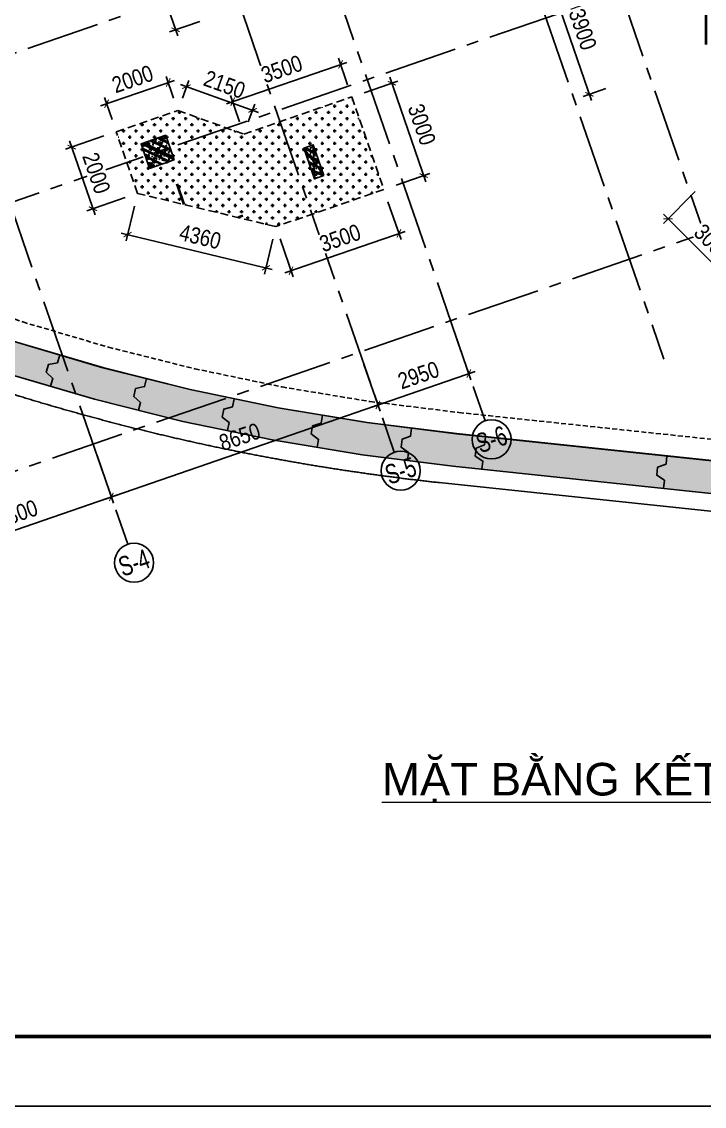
# Model space of a CAD drawing. Header units: millimetres. Extents: x -1534340 to 1713810, y -1348191 to 1114081.
# Drawn here: x 1078545 to 1099481, y -366824 to -333544 of the extents above; entities that cross this region are included whole.
import ezdxf
from ezdxf.enums import TextEntityAlignment as Align
from ezdxf.xclip import XClip

# ---------------------------------------------------------------- set-up
doc = ezdxf.new("R2010")
doc.units = ezdxf.units.MM
doc.header["$LTSCALE"] = 100
doc.header["$XCLIPFRAME"] = 0
doc.header["$PDMODE"] = 32
doc.header["$PDSIZE"] = 2.5
for name, pattern in [('CENTER2', [1.125, 0.75, -0.125, 0.125, -0.125]), ('DASHED', [4.5, 3, -1.5]), ('HIDDEN', [0.375, 0.25, -0.125]), ('Xref_ST_MBDV Cot vach 30.7.2022$0$DASHDOT', [1, 0.5, -0.25, 0, -0.25])]:
    doc.linetypes.add(name, pattern=pattern)
for name, color, linetype, lineweight in [('0-Hatch', 250, 'Continuous', 40), ('KT-Net thay', 7, 'Continuous', 15), ('Xref_ST_MBDV Cot vach 30.7.2022|Xref_ST_MBDV Cot vach 30.7.2022|Xref_ST_MBDV Cot vach 30.7.2022|Xref_ST_MBDV Cot vach 30.7.2022|ccu12-Tencaukien', 9, 'Continuous', 15)]:
    doc.layers.add(name, color=color, linetype=linetype, lineweight=lineweight)
for name, color, linetype in [('0-khuat', 3, 'HIDDEN'), ('ccu11-Dim', 8, 'Continuous'), ('ccu11-Khuat', 9, 'DASHED'), ('ccu11-Manh', 8, 'Continuous'), ('ccu12-Hatch', 250, 'Continuous'), ('ccu12-Truc', 13, 'CENTER2'), ('KC2-DIM', 251, 'Continuous'), ('KT-Dim', 8, 'Continuous'), ('Xref.Asix of Basement B2$0$Xref.Asix of Basement$0$KT-Net cot vach', 6, 'Continuous'), ('Xref_ST_MBDV Cot vach 30.7.2022$0$Xref_ST_MBDV Cot vach 30.7.2022|Xref_ST_MBDV Cot vach 30.7.2022|Xref_ST_MBDV Cot vach 30.7.2022|Xref_ST_MBDV Cot vach 30.7.2022|A-CORE-OTLN', 2, 'Continuous'), ('Xref_ST_MBDV Cot vach 30.7.2022$0$Xref_ST_MBDV Cot vach 30.7.2022|Xref_ST_MBDV Cot vach 30.7.2022|Xref_ST_MBDV Cot vach 30.7.2022|Xref_ST_MBDV Cot vach 30.7.2022|A-WALL-PATT', 251, 'Continuous'), ('Xref_ST_MBDV Cot vach 30.7.2022$0$Xref_ST_MBDV Cot vach 30.7.2022|Xref_ST_MBDV Cot vach 30.7.2022|Xref_ST_MBDV Cot vach 30.7.2022|Xref_ST_MBDV Cot vach 30.7.2022|ccu12-Thay', 7, 'Continuous'), ('Xref_ST_MBDV Cot vach 30.7.2022$0$Xref_ST_MBDV Cot vach 30.7.2022|Xref_ST_MBDV Cot vach 30.7.2022|Xref_ST_MBDV Cot vach 30.7.2022|Xref_ST_MBDV Cot vach 30.7.2022|Site_plot line', 1, 'Xref_ST_MBDV Cot vach 30.7.2022$0$DASHDOT'), ('Xref_ST_MBDV Cot vach 30.7.2022|Xref_ST_MBDV Cot vach 30.7.2022|Xref_ST_MBDV Cot vach 30.7.2022|Xref_ST_MBDV Cot vach 30.7.2022|A-GRID-SYM', 50, 'Continuous')]:
    doc.layers.add(name, color=color, linetype=linetype)
doc.styles.add('Arial', font='arial.ttf', dxfattribs={"width": 0.7})
doc.styles.add('Arial Narrow', font='ARIALN.TTF')
doc.styles.add('HBA-Text', font='GOTHIC.TTF')
doc.dimstyles.new('ccu12-200', dxfattribs={"dimscale": 200, "dimtxt": 2.5, "dimasz": 1, "dimexe": 1, "dimexo": 2, "dimgap": 1, "dimtad": 1, "dimdec": 0, "dimrnd": 5, "dimdsep": 46, "dimtxsty": 'Arial Narrow', "dimblk": 'ARCHTICK', "dimcen": -1, "dimdle": 1, "dimclrd": 256, "dimclre": 256, "dimclrt": 3, "dimadec": 0, "dimazin": 2, "dimtfac": 0.1, "dimtdec": 0, "dimtmove": 0, "dimatfit": 1, "dimldrblk": 'ARCHTICK', "dimfxl": 1, "dimtvp": 0.833333, "dimtolj": 1, "dimtzin": 12, "dimarcsym": 0})

# ---------------------------------------------------------------- blocks, each defined once
blk = doc.blocks.new('MBKC-B1-PN')
at = {"layer": '0-Hatch', "ltscale": 2}
h = blk.add_hatch(dxfattribs=at)
h.set_pattern_fill('CROSS', color=256, scale=1000, angle=90, style=0)
h.set_pattern_definition([(90, (-894365, 300749.5), (-6350, 6350), [3175, -9525]), (180, (-892777, 302337), (-6350, -6350), [3175, -9525])])
h.paths.add_polyline_path([(44971, -15577), (64016, -9001), (65302, -12727), (73787, -12727), (73787, -25677), (62787, -25677), (62787, -28977), (49597, -28977)])
h = blk.add_hatch(dxfattribs=at)
h.set_pattern_fill('CROSS', color=256, scale=1000, angle=109.0471, style=0)
h.set_pattern_definition([(109.04714, (-1047218.4, 306421), (-8074.637, 3930.043), [3175, -9525]), (199.04714, (-1046236, 308439.5), (-3930.043, -8074.637), [3175, -9525])])
h.paths.add_polyline_path([(41450, -29434), (38142, -30577), (36118, -29847), (34227, -30500), (34880, -32390), (39121, -33412), (42429, -32270)])
at = {"layer": 'ccu12-Hatch', "ltscale": 0.5}
h = blk.add_hatch(dxfattribs=at)
h.set_pattern_fill('CROSS', color=256, scale=30)
h.set_pattern_definition([(0, (-1047218.44, 306420.83), (190.5, 190.5), [95.25, -285.75]), (90, (-1047170.81, 306373.2), (-190.5, 190.5), [95.25, -285.75])])
h.paths.add_polyline_path([(39121, -33412), (34880, -32390), (34227, -30500), (36118, -29847), (38142, -30577), (41450, -29434), (42429, -32270)])
at = {"layer": '0-khuat', "ltscale": 10}
blk.add_lwpolyline([(39121, -33412), (34880, -32390), (34227, -30500), (36118, -29847), (38142, -30577), (41450, -29434), (42429, -32270)], close=True, dxfattribs=at)
at = {"layer": 'ccu11-Khuat', "ltscale": 0.5}
blk.add_lwpolyline([(11961, -26475), (14196, -28048), (16493, -29528), (18849, -30912), (21259, -32200), (23720, -33388), (26227, -34475), (28777, -35459), (31364, -36337), (33985, -37110), (36636, -37775), (39311, -38331), (42007, -38778), (44738, -39116), (64993, -41260), (86647, -40575)], dxfattribs=at)
at = {"layer": 'Xref_ST_MBDV Cot vach 30.7.2022$0$Xref_ST_MBDV Cot vach 30.7.2022|Xref_ST_MBDV Cot vach 30.7.2022|Xref_ST_MBDV Cot vach 30.7.2022|Xref_ST_MBDV Cot vach 30.7.2022|A-CORE-OTLN', "color": 6}
blk.add_lwpolyline([(11576, -26999), (13833, -28587), (16152, -30081), (18531, -31479), (20964, -32780), (23449, -33979), (25981, -35077), (28555, -36070), (31168, -36957), (33814, -37737), (36491, -38408), (39192, -38970), (41914, -39421), (44664, -39762), (64969, -41911), (105786, -40621)], dxfattribs=at)
blk = doc.blocks.new('Khung ten_A1', base_point=(-3406704, 253379))
at = {"layer": 'Defpoints', "color": 1}
blk.add_lwpolyline([(84100, 0), (84100, 59471), (0, 59471), (0, 0)], close=True, dxfattribs=at)
at = {"layer": 'KT-Net thay', "const_width": 60}
blk.add_lwpolyline([(2700, 1071), (83100, 1071), (83100, 58471), (2700, 58471)], close=True, dxfattribs=at)
blk = doc.blocks.new('Xref_ST_MBDV Cot vach 30.7.2022$0$Tuong Vay01-flat-1')
at = {"layer": 'Xref_ST_MBDV Cot vach 30.7.2022$0$Xref_ST_MBDV Cot vach 30.7.2022|Xref_ST_MBDV Cot vach 30.7.2022|Xref_ST_MBDV Cot vach 30.7.2022|Xref_ST_MBDV Cot vach 30.7.2022|A-WALL-PATT'}
h = blk.add_hatch(dxfattribs=at)
h.set_pattern_fill('ACET-2D-VATLIEU04', color=256, scale=50, pattern_type=2)
h.set_pattern_definition([(50, (-11139561.84, -1407213.45), (-225.902474, 189.5546825), [37.5, -412.5]), (355, (-11139561.84, -1407213.45), (32.127212, 367.215716), [30, -330]), (100.4514, (-11139531.95, -1407216.06), (-341.231527, -62.944187), [31.870095, -350.571056]), (46.1842, (-11139561.84, -1407113.45), (-319.180497, 306.252097), [56.25, -618.75]), (96.6356, (-11139517.37, -1407120.34), (-516.995922, -60.144022), [47.805144, -525.8565]), (351.1842, (-11139561.84, -1407113.45), (84.740774, 546.39543), [45, -495]), (21, (-11139511.84, -1407138.45), (-105.680822, 275.3079534), [37.5, -412.5]), (326, (-11139511.84, -1407138.45), (206.128805, 305.59852), [30, -330]), (71.4514, (-11139486.97, -1407155.22), (-328.963765, 110.380101), [31.870095, -350.571056]), (37.5, (-11139561.84, -1407213.45), (-78.1345294, 101.8269012), [0, -326, 0, -335, 0, -331.25]), (7.5, (-11139561.84, -1407213.45), (-23.2793464, 176.824191), [0, -191, 0, -318.5, 0, -126.25]), (327.5, (-11139673.34, -1407213.45), (71.9444175, 112.9301145), [0, -125, 0, -390, 0, -517.5000003]), (317.5, (-11139723.34, -1407213.45), (158.0205496, 172.449169), [0, -162.5, 0, -259, 0, -367.5]), (45, (-11139561.84, -1407213.45), (-150.260191, 150.260191), []), (45, (-11139561.84, -1407152.2), (-150.260191, 150.260191), [])])
h.paths.add_polyline_path([(-82665, -118500), (-81837, -121132), (-80903, -123728), (-79863, -126284), (-78720, -128795), (-77475, -131258), (-76131, -133667), (-74689, -136020), (-73153, -138312), (-71525, -140539), (-69807, -142699), (-68002, -144786), (-66114, -146798), (-64145, -148731), (-62100, -150582), (-59980, -152349), (-57790, -154027), (-55533, -155614), (-53213, -157109), (-50835, -158507), (-48401, -159807), (-45916, -161007), (-43385, -162104), (-40811, -163097), (-38198, -163985), (-35551, -164765), (-32875, -165436), (-30174, -165998), (-27451, -166448), (-24702, -166789), (-4397, -168938), (36420, -167648), (41836, -160719), (12445, -24368), (8473, -9249), (-4719, -5521), (-10557, -9947), (-34021, -27848), (-39777, -32009), (-41249, -35294), (-45787, -38574), (-49368, -38942), (-57644, -44924), (-59845, -46601), (-61969, -48362), (-64020, -50208), (-65993, -52137), (-67887, -54144), (-69696, -56226), (-71420, -58381), (-73054, -60604), (-74596, -62892), (-76043, -65242), (-77394, -67648), (-78645, -70107), (-79794, -72615), (-80841, -75168), (-81782, -77762), (-82617, -80392), (-83343, -83054), (-83961, -85743), (-84468, -88455), (-84865, -91186), (-85149, -93930), (-85321, -96684), (-85381, -99530), (-85329, -102201), (-85163, -104955), (-84886, -107701), (-84496, -110432), (-83996, -113146), (-83385, -115836)], flags=16)
h.paths.add_polyline_path([(-83625, -118781), (-82785, -121452), (-81837, -124086), (-80781, -126680), (-79621, -129228), (-78358, -131727), (-76994, -134172), (-75531, -136560), (-73973, -138886), (-72320, -141146), (-70577, -143337), (-68746, -145455), (-66829, -147497), (-64832, -149459), (-62755, -151337), (-60604, -153130), (-58382, -154833), (-56092, -156444), (-53738, -157960), (-51324, -159379), (-48854, -160699), (-46333, -161916), (-43764, -163030), (-41151, -164038), (-38500, -164938), (-35814, -165730), (-33098, -166411), (-30357, -166981), (-27595, -167438), (-24816, -167783), (-4434, -169940), (36920, -168633), (42913, -160966), (13418, -24135), (9295, -8442), (-4926, -4424), (-11163, -9151), (-34617, -27045), (-40580, -31355), (-42052, -34640), (-46156, -37607), (-49737, -37975), (-58240, -44121), (-60467, -45819), (-62623, -47605), (-64704, -49479), (-66707, -51435), (-68628, -53472), (-70465, -55586), (-72214, -57772), (-73872, -60029), (-75437, -62350), (-76905, -64734), (-78276, -67176), (-79545, -69672), (-80712, -72217), (-81774, -74808), (-82729, -77440), (-83576, -80109), (-84314, -82810), (-84940, -85539), (-85455, -88291), (-85857, -91062), (-86146, -93847), (-86321, -96642), (-86382, -99529), (-86328, -102241), (-86160, -105036), (-85879, -107821), (-85484, -110593), (-84976, -113347), (-84356, -116078)])
at = {"layer": 'Xref_ST_MBDV Cot vach 30.7.2022$0$Xref_ST_MBDV Cot vach 30.7.2022|Xref_ST_MBDV Cot vach 30.7.2022|Xref_ST_MBDV Cot vach 30.7.2022|Xref_ST_MBDV Cot vach 30.7.2022|A-CORE-OTLN', "color": 6}
for points in [[(-60604, -153130), (-58382, -154833), (-56092, -156444), (-53738, -157960), (-51324, -159379), (-48854, -160699), (-46333, -161916), (-43764, -163030), (-41151, -164038), (-38500, -164938), (-35814, -165730), (-33098, -166411), (-30357, -166981), (-27595, -167438), (-24816, -167783), (-4434, -169940), (36920, -168633)], [(-57790, -154027), (-55533, -155614), (-53213, -157109), (-50835, -158507), (-48401, -159807), (-45916, -161007), (-43385, -162104), (-40811, -163097), (-38198, -163985), (-35551, -164765), (-32875, -165436), (-30174, -165998), (-27451, -166448), (-24702, -166789), (-4397, -168938), (36420, -167648)]]:
    blk.add_lwpolyline(points, dxfattribs=at)
at = {"layer": 'Xref_ST_MBDV Cot vach 30.7.2022$0$Xref_ST_MBDV Cot vach 30.7.2022|Xref_ST_MBDV Cot vach 30.7.2022|Xref_ST_MBDV Cot vach 30.7.2022|Xref_ST_MBDV Cot vach 30.7.2022|ccu12-Thay', "ltscale": 10}
for points in [[(-37157, -165334), (-37087, -165094), (-37291, -164903), (-37221, -164664), (-36945, -164614), (-36875, -164375)], [(-34456, -166070), (-34396, -165828), (-34608, -165646), (-34547, -165403), (-34274, -165343), (-34213, -165100)], [(-31728, -166696), (-31677, -166451), (-31896, -166278), (-31845, -166033), (-31575, -165961), (-31524, -165717)], [(-28976, -167210), (-28935, -166963), (-29161, -166799), (-29121, -166552), (-28853, -166470), (-28812, -166223)], [(-26205, -167611), (-26175, -167363), (-26408, -167208), (-26377, -166959), (-26113, -166866), (-26082, -166618)], [(-23925, -167877), (-23899, -167629), (-24134, -167478), (-24108, -167229), (-23846, -167131), (-23820, -166883)], [(-18356, -168467), (-18330, -168218), (-18565, -168067), (-18539, -167819), (-18277, -167721), (-18251, -167472)]]:
    blk.add_lwpolyline(points, dxfattribs=at)
at = {"layer": 'Xref_ST_MBDV Cot vach 30.7.2022$0$Xref_ST_MBDV Cot vach 30.7.2022|Xref_ST_MBDV Cot vach 30.7.2022|Xref_ST_MBDV Cot vach 30.7.2022|Xref_ST_MBDV Cot vach 30.7.2022|Site_plot line', "ltscale": 5000}
blk.add_line((-25243, -168291), (-4454, -170491), dxfattribs=at)
blk.add_arc((-17764, -99529), 69167, 126.14636, 263.7927, dxfattribs=at)
blk = doc.blocks.new('GRID-SYM-flat-103')
at = {"layer": 'Xref_ST_MBDV Cot vach 30.7.2022|Xref_ST_MBDV Cot vach 30.7.2022|Xref_ST_MBDV Cot vach 30.7.2022|Xref_ST_MBDV Cot vach 30.7.2022|A-GRID-SYM'}
blk.add_circle((0, 0, 0), 900, dxfattribs=at)
at = {"layer": 'Xref_ST_MBDV Cot vach 30.7.2022|Xref_ST_MBDV Cot vach 30.7.2022|Xref_ST_MBDV Cot vach 30.7.2022|Xref_ST_MBDV Cot vach 30.7.2022|A-GRID-SYM', "style": 'HBA-Text'}
blk.add_attdef('GRID', text='', height=900, rotation=19.0471, dxfattribs=at).set_placement((0, 0, 0), align=Align.MIDDLE_CENTER)
blk = doc.blocks.new('_ARCHTICK')
at = {"color": 0, "linetype": 'ByBlock', "const_width": 0.15}
blk.add_lwpolyline([(-0.5, -0.5), (0.5, 0.5)], dxfattribs=at)
blk = doc.blocks.new('*D1150')
at = {"layer": 'Defpoints', "color": 0, "transparency": 16777216}
for p in [(342480, -97706), (343039, -99325), (336997, -99599)]:
    blk.add_point(p, dxfattribs=at)
at = {"layer": 'KT-Dim', "lineweight": -2, "transparency": 16777216}
for p, q in [((342610, -98084), (343104, -99514)), ((337367, -101283), (343228, -99260)), ((337128, -99977), (337621, -101407))]:
    blk.add_line(p, q, dxfattribs=at)
at = {"layer": 'KT-Dim', "lineweight": -2, "transparency": 16777216, "xscale": 200, "yscale": 200, "zscale": 200}
for p, rotation in [((343039, -99325), 19.04713796363416), ((337556, -101218), 199.0471379636342)]:
    blk.add_blockref('_ARCHTICK', p, dxfattribs=dict(at, rotation=rotation))
at = {"layer": 'KT-Dim', "color": 3, "transparency": 16777216, "insert": (340149, -99841), "char_height": 500, "attachment_point": 5, "rotation": 19.0471, "style": 'Arial Narrow'}
blk.add_mtext('\\A1;5800', dxfattribs=at)
blk = doc.blocks.new('*D1151')
at = {"layer": 'Defpoints', "color": 0, "transparency": 16777216}
for p in [(350656, -94883), (351215, -96502), (342480, -97706)]:
    blk.add_point(p, dxfattribs=at)
at = {"layer": 'KT-Dim', "lineweight": -2, "transparency": 16777216}
for p, q in [((350787, -95261), (351280, -96691)), ((342850, -99390), (351404, -96437)), ((342610, -98084), (343104, -99514))]:
    blk.add_line(p, q, dxfattribs=at)
at = {"layer": 'KT-Dim', "lineweight": -2, "transparency": 16777216, "xscale": 200, "yscale": 200, "zscale": 200}
for p, rotation in [((351215, -96502), 19.04713796363416), ((343039, -99325), 199.0471379636342)]:
    blk.add_blockref('_ARCHTICK', p, dxfattribs=dict(at, rotation=rotation))
at = {"layer": 'KT-Dim', "color": 3, "transparency": 16777216, "insert": (346978, -97483), "char_height": 500, "attachment_point": 5, "rotation": 19.0471, "style": 'Arial Narrow'}
blk.add_mtext('\\A1;8650', dxfattribs=at)
blk = doc.blocks.new('*D1152')
at = {"layer": 'Defpoints', "color": 0, "transparency": 16777216}
for p in [(353445, -93921), (350656, -94883), (354004, -95539)]:
    blk.add_point(p, dxfattribs=at)
at = {"layer": 'KT-Dim', "lineweight": -2, "transparency": 16777216}
for p, q in [((353575, -94299), (354069, -95729)), ((350787, -95261), (351280, -96691)), ((351026, -96567), (354193, -95474))]:
    blk.add_line(p, q, dxfattribs=at)
at = {"layer": 'KT-Dim', "lineweight": -2, "transparency": 16777216, "xscale": 200, "yscale": 200, "zscale": 200}
for p, rotation in [((354004, -95539), 19.04713796363416), ((351215, -96502), 199.0471379636342)]:
    blk.add_blockref('_ARCHTICK', p, dxfattribs=dict(at, rotation=rotation))
at = {"layer": 'KT-Dim', "color": 3, "transparency": 16777216, "insert": (352461, -95590), "char_height": 500, "attachment_point": 5, "rotation": 19.0471, "style": 'Arial Narrow'}
blk.add_mtext('\\A1;2950', dxfattribs=at)
blk = doc.blocks.new('*U343')
h = blk.add_hatch()
h.set_pattern_fill('VATLIEU04', color=250, scale=40, style=0, pattern_type=2)
h.set_pattern_definition([(50, (-150, 850), (286.904, -25.1), [30, -330]), (355, (-150, 850), (-55.5, 300.877), [24, -264]), (100.451, (-126.1, 847.9), (231.404, 275.776), [25.496, -280.457]), (46.184, (-150, 930), (426.9, -66.21), [45, -495]), (96.636, (-114.43, 924.5), (373.87, 389.65), [38.24, -420.69]), (351.184, (-150, 930), (373.86, 389.65), [36, -396]), (21, (-110, 910), (238.763, -161.048), [30, -330]), (326, (-110, 910), (97.326, 290.06), [24, -264]), (71.451, (-90.1, 896.58), (336.09, 129.01), [25.496, -280.457]), (37.5, (-150, 850), (4.864, 133.1575), [0, -260.8, 0, -268, 0, -265]), (7.5, (-150, 850), (105.228, 157.765), [0, -152.8, 0, -254.8, 0, -101]), (327.5, (-239.2, 850), (213.529, -9.022), [0, -100, 0, -312, 0, -414]), (317.5, (-279.2, 850), (233.274, 40.042), [0, -130, 0, -207.2, 0, -294]), (45, (-150, 850), (-120.208, 120.208), []), (45, (-150, 899), (-120.208, 120.208), [])])
h.paths.add_polyline_path([(-475, -475), (325, -475), (325, 325), (-475, 325)])
at = {"color": 6, "ltscale": 0.25}
blk.add_lwpolyline([(-475, -475), (325, -475), (325, 325), (-475, 325)], close=True, dxfattribs=at)
at = {"layer": 'Defpoints', "linetype": 'ByBlock', "ltscale": 30}
for p, q in [((325, -475), (-475, 325)), ((-475, -475), (325, 325))]:
    blk.add_line(p, q, dxfattribs=at)
blk = doc.blocks.new('*U152')
h = blk.add_hatch()
h.set_pattern_fill('VATLIEU04', color=250, scale=40, style=0, pattern_type=2)
h.set_pattern_definition([(50, (-650, 1050), (286.904, -25.1), [30, -330]), (355, (-650, 1050), (-55.5, 300.877), [24, -264]), (100.451, (-626.1, 1047.9), (231.404, 275.776), [25.496, -280.457]), (46.184, (-650, 1130), (426.9, -66.21), [45, -495]), (96.636, (-614.43, 1124.5), (373.87, 389.65), [38.24, -420.685]), (351.184, (-650, 1130), (373.86, 389.65), [36, -396]), (21, (-610, 1110), (238.763, -161.048), [30, -330]), (326, (-610, 1110), (97.326, 290.06), [24, -264]), (71.451, (-590.1, 1096.58), (336.09, 129.01), [25.496, -280.457]), (37.5, (-650, 1050), (4.864, 133.1575), [0, -260.8, 0, -268, 0, -265]), (7.5, (-650, 1050), (105.228, 157.765), [0, -152.8, 0, -254.8, 0, -101]), (327.5, (-739.2, 1050), (213.529, -9.022), [0, -100, 0, -312, 0, -414]), (317.5, (-779.2, 1050), (233.274, 40.042), [0, -130, 0, -207.2, 0, -294]), (45, (-650, 1050), (-120.208, 120.208), []), (45, (-650, 1099), (-120.208, 120.208), [])])
h.paths.add_polyline_path([(-475, -475), (-175, -475), (-175, 525), (-475, 525)])
at = {"color": 6, "ltscale": 0.25}
blk.add_lwpolyline([(-475, -475), (-175, -475), (-175, 525), (-475, 525)], close=True, dxfattribs=at)
at = {"layer": 'Defpoints', "linetype": 'ByBlock', "ltscale": 30}
for p, q in [((-175, -475), (-475, 525)), ((-475, -475), (-175, 525))]:
    blk.add_line(p, q, dxfattribs=at)
blk = doc.blocks.new('MBDV-B1-T1-PN')
at = {"layer": 'Xref.Asix of Basement B2$0$Xref.Asix of Basement$0$KT-Net cot vach', "linetype": 'ByBlock', "xscale": -0.9999999999999998, "rotation": 19.04713796363401}
for name, p in [('*U343', (35403, -31072)), ('*U152', (39986, -31553))]:
    blk.add_blockref(name, p, dxfattribs=at)
blk = doc.blocks.new('*D1188')
at = {"layer": 'Defpoints', "color": 0, "ltscale": 0.5, "transparency": 16777216}
for p in [(1083569, -331043), (1084385, -333406), (1083267, -333792)]:
    blk.add_point(p, dxfattribs=at)
at = {"layer": 'KC2-DIM', "lineweight": -2, "ltscale": 0.5, "transparency": 16777216}
for p, q in [((1083191, -331174), (1082262, -331495)), ((1082385, -331240), (1083332, -333981)), ((1084007, -333537), (1083078, -333858))]:
    blk.add_line(p, q, dxfattribs=at)
at = {"layer": 'KC2-DIM', "lineweight": -2, "ltscale": 0.5, "transparency": 16777216, "xscale": 200, "yscale": 200, "zscale": 200}
for p, rotation in [((1082451, -331429), 109.0471312622707), ((1083267, -333792), 289.0471312622706)]:
    blk.add_blockref('_ARCHTICK', p, dxfattribs=dict(at, rotation=rotation))
at = {"layer": 'KC2-DIM', "color": 3, "ltscale": 0.5, "transparency": 16777216, "insert": (1083289, -332462), "char_height": 500, "attachment_point": 5, "rotation": 289.0471, "style": 'Arial Narrow', "bg_fill": 3, "box_fill_scale": 1.1, "bg_fill_color": 256, "bg_fill_true_color": 13158600, "bg_fill_transparency": 0}
blk.add_mtext('\\A1;2500', dxfattribs=at)
blk = doc.blocks.new('*D1206')
at = {"layer": 'Defpoints', "color": 0, "ltscale": 0.5, "transparency": 16777216}
for p in [(1081446, -336921), (1080079, -337393), (1082098, -338811)]:
    blk.add_point(p, dxfattribs=at)
at = {"layer": 'KC2-DIM', "lineweight": -2, "ltscale": 0.5, "transparency": 16777216}
for p, q in [((1081067, -337051), (1079890, -337458)), ((1080797, -339472), (1080013, -337204)), ((1081720, -338942), (1080542, -339349))]:
    blk.add_line(p, q, dxfattribs=at)
at = {"layer": 'KC2-DIM', "lineweight": -2, "ltscale": 0.5, "transparency": 16777216, "xscale": 200, "yscale": 200, "zscale": 200}
for p, rotation in [((1080079, -337393), 109.0471379539878), ((1080731, -339283), 289.0471379539878)]:
    blk.add_blockref('_ARCHTICK', p, dxfattribs=dict(at, rotation=rotation))
at = {"layer": 'KC2-DIM', "color": 3, "ltscale": 0.5, "transparency": 16777216, "insert": (1080835, -338189), "char_height": 500, "attachment_point": 5, "rotation": 289.0471, "style": 'Arial Narrow', "bg_fill": 3, "box_fill_scale": 1.1, "bg_fill_color": 256, "bg_fill_true_color": 13158600, "bg_fill_transparency": 0}
blk.add_mtext('\\A1;2000', dxfattribs=at)
blk = doc.blocks.new('*D1207')
at = {"layer": 'Defpoints', "color": 0, "ltscale": 0.5, "transparency": 16777216}
for p in [(1082098, -338811), (1086339, -339833), (1086035, -341097)]:
    blk.add_point(p, dxfattribs=at)
at = {"layer": 'KC2-DIM', "lineweight": -2, "ltscale": 0.5, "transparency": 16777216}
for p, q in [((1082005, -339200), (1081747, -340270)), ((1081599, -340029), (1086229, -341144)), ((1086246, -340222), (1085988, -341292))]:
    blk.add_line(p, q, dxfattribs=at)
at = {"layer": 'KC2-DIM', "lineweight": -2, "ltscale": 0.5, "transparency": 16777216, "xscale": 200, "yscale": 200, "zscale": 200}
for p, rotation in [((1081794, -340075), 166.4526828752189), ((1086035, -341097), 346.4526828752188)]:
    blk.add_blockref('_ARCHTICK', p, dxfattribs=dict(at, rotation=rotation))
at = {"layer": 'KC2-DIM', "color": 3, "ltscale": 0.5, "transparency": 16777216, "insert": (1084021, -340144), "char_height": 500, "attachment_point": 5, "rotation": 346.4527, "style": 'Arial Narrow', "bg_fill": 3, "box_fill_scale": 1.1, "bg_fill_color": 256, "bg_fill_true_color": 13158600, "bg_fill_transparency": 0}
blk.add_mtext('\\A1;4360', dxfattribs=at)
blk = doc.blocks.new('*D1208')
at = {"layer": 'Defpoints', "color": 0, "ltscale": 0.5, "transparency": 16777216}
for p in [(1089648, -338691), (1086339, -339833), (1090114, -340042)]:
    blk.add_point(p, dxfattribs=at)
at = {"layer": 'KC2-DIM', "lineweight": -2, "ltscale": 0.5, "transparency": 16777216}
for p, q in [((1089778, -339069), (1090179, -340231)), ((1086617, -341250), (1090303, -339977)), ((1086470, -340211), (1086871, -341373))]:
    blk.add_line(p, q, dxfattribs=at)
at = {"layer": 'KC2-DIM', "lineweight": -2, "ltscale": 0.5, "transparency": 16777216, "xscale": 200, "yscale": 200, "zscale": 200}
for p, rotation in [((1090114, -340042), 19.04713795400332), ((1086806, -341184), 199.0471379540033)]:
    blk.add_blockref('_ARCHTICK', p, dxfattribs=dict(at, rotation=rotation))
at = {"layer": 'KC2-DIM', "color": 3, "ltscale": 0.5, "transparency": 16777216, "insert": (1088311, -340183), "char_height": 500, "attachment_point": 5, "rotation": 19.0471, "style": 'Arial Narrow', "bg_fill": 3, "box_fill_scale": 1.1, "bg_fill_color": 256, "bg_fill_true_color": 13158600, "bg_fill_transparency": 0}
blk.add_mtext('\\A1;3500', dxfattribs=at)
blk = doc.blocks.new('*D1209')
at = {"layer": 'Defpoints', "color": 0, "ltscale": 0.5, "transparency": 16777216}
for p in [(1089897, -335431), (1088669, -335855), (1089648, -338691)]:
    blk.add_point(p, dxfattribs=at)
at = {"layer": 'KC2-DIM', "lineweight": -2, "ltscale": 0.5, "transparency": 16777216}
for p, q in [((1089047, -335725), (1090086, -335366)), ((1090941, -338456), (1089832, -335242)), ((1090026, -338560), (1091065, -338202))]:
    blk.add_line(p, q, dxfattribs=at)
at = {"layer": 'KC2-DIM', "lineweight": -2, "ltscale": 0.5, "transparency": 16777216, "xscale": 200, "yscale": 200, "zscale": 200}
for p, rotation in [((1089897, -335431), 109.0471379539945), ((1090876, -338267), 289.0471379539944)]:
    blk.add_blockref('_ARCHTICK', p, dxfattribs=dict(at, rotation=rotation))
at = {"layer": 'KC2-DIM', "color": 3, "ltscale": 0.5, "transparency": 16777216, "insert": (1090817, -336700), "char_height": 500, "attachment_point": 5, "rotation": 289.0471, "style": 'Arial Narrow', "bg_fill": 3, "box_fill_scale": 1.1, "bg_fill_color": 256, "bg_fill_true_color": 13158600, "bg_fill_transparency": 0}
blk.add_mtext('\\A1;3000', dxfattribs=at)
blk = doc.blocks.new('*D1210')
at = {"layer": 'Defpoints', "color": 0, "ltscale": 0.5, "transparency": 16777216}
for p in [(1083040, -335410), (1083336, -336268), (1081446, -336921)]:
    blk.add_point(p, dxfattribs=at)
at = {"layer": 'KC2-DIM', "lineweight": -2, "ltscale": 0.5, "transparency": 16777216}
for p, q in [((1080960, -336128), (1083229, -335345)), ((1083205, -335890), (1082974, -335221)), ((1081315, -336543), (1081084, -335874))]:
    blk.add_line(p, q, dxfattribs=at)
at = {"layer": 'KC2-DIM', "lineweight": -2, "ltscale": 0.5, "transparency": 16777216, "xscale": 200, "yscale": 200, "zscale": 200}
for p, rotation in [((1083040, -335410), 19.0471379540074), ((1081149, -336063), 199.0471379540074)]:
    blk.add_blockref('_ARCHTICK', p, dxfattribs=dict(at, rotation=rotation))
at = {"layer": 'KC2-DIM', "color": 3, "ltscale": 0.5, "transparency": 16777216, "insert": (1081946, -335306), "char_height": 500, "attachment_point": 5, "rotation": 19.0471, "style": 'Arial Narrow', "bg_fill": 3, "box_fill_scale": 1.1, "bg_fill_color": 256, "bg_fill_true_color": 13158600, "bg_fill_transparency": 0}
blk.add_mtext('\\A1;2000', dxfattribs=at)
blk = doc.blocks.new('*D1211')
at = {"layer": 'Defpoints', "color": 0, "ltscale": 0.5, "transparency": 16777216}
for p in [(1083336, -336268), (1085624, -336266), (1085360, -336997)]:
    blk.add_point(p, dxfattribs=at)
at = {"layer": 'KC2-DIM', "lineweight": -2, "ltscale": 0.5, "transparency": 16777216}
for p, q in [((1083472, -335892), (1083667, -335349)), ((1083411, -335469), (1085812, -336334)), ((1085496, -336621), (1085692, -336078))]:
    blk.add_line(p, q, dxfattribs=at)
at = {"layer": 'KC2-DIM', "lineweight": -2, "ltscale": 0.5, "transparency": 16777216, "xscale": 200, "yscale": 200, "zscale": 200}
for p, rotation in [((1083600, -335537), 160.1856437545125), ((1085624, -336266), 340.1856437545125)]:
    blk.add_blockref('_ARCHTICK', p, dxfattribs=dict(at, rotation=rotation))
at = {"layer": 'KC2-DIM', "color": 3, "ltscale": 0.5, "transparency": 16777216, "insert": (1084766, -335473), "char_height": 500, "attachment_point": 5, "rotation": 340.1856, "style": 'Arial Narrow', "bg_fill": 3, "box_fill_scale": 1.1, "bg_fill_color": 256, "bg_fill_true_color": 13158600, "bg_fill_transparency": 0}
blk.add_mtext('\\A1;2150', dxfattribs=at)
blk = doc.blocks.new('*D1212')
at = {"layer": 'Defpoints', "color": 0, "ltscale": 0.5, "transparency": 16777216}
for p in [(1088324, -334857), (1088669, -335855), (1085360, -336997)]:
    blk.add_point(p, dxfattribs=at)
at = {"layer": 'KC2-DIM', "lineweight": -2, "ltscale": 0.5, "transparency": 16777216}
for p, q in [((1084827, -336065), (1088513, -334792)), ((1088538, -335477), (1088259, -334668)), ((1085230, -336619), (1084950, -335811))]:
    blk.add_line(p, q, dxfattribs=at)
at = {"layer": 'KC2-DIM', "lineweight": -2, "ltscale": 0.5, "transparency": 16777216, "xscale": 200, "yscale": 200, "zscale": 200}
for p, rotation in [((1088324, -334857), 19.0471379540058), ((1085016, -336000), 199.0471379540058)]:
    blk.add_blockref('_ARCHTICK', p, dxfattribs=dict(at, rotation=rotation))
at = {"layer": 'KC2-DIM', "color": 3, "ltscale": 0.5, "transparency": 16777216, "insert": (1086521, -334998), "char_height": 500, "attachment_point": 5, "rotation": 19.0471, "style": 'Arial Narrow', "bg_fill": 3, "box_fill_scale": 1.1, "bg_fill_color": 256, "bg_fill_true_color": 13158600, "bg_fill_transparency": 0}
blk.add_mtext('\\A1;3500', dxfattribs=at)
blk = doc.blocks.new('*D1214')
at = {"layer": 'Defpoints', "color": 0, "ltscale": 0.5, "transparency": 16777216}
for p in [(1099486, -338473), (1098367, -339592), (1101607, -340594)]:
    blk.add_point(p, dxfattribs=at)
at = {"layer": 'KC2-DIM', "lineweight": -2, "ltscale": 0.5, "transparency": 16777216}
for p, q in [((1099203, -338755), (1098225, -339733)), ((1100630, -341855), (1098225, -339450)), ((1101325, -340877), (1100347, -341855))]:
    blk.add_line(p, q, dxfattribs=at)
at = {"layer": 'KC2-DIM', "lineweight": -2, "ltscale": 0.5, "transparency": 16777216, "xscale": 200, "yscale": 200, "zscale": 200}
for p, rotation in [((1098367, -339592), 135), ((1100488, -341713), 315)]:
    blk.add_blockref('_ARCHTICK', p, dxfattribs=dict(at, rotation=rotation))
at = {"layer": 'KC2-DIM', "color": 3, "ltscale": 0.5, "transparency": 16777216, "insert": (1099749, -340331), "char_height": 500, "attachment_point": 5, "rotation": 315, "style": 'Arial Narrow', "bg_fill": 3, "box_fill_scale": 1.1, "bg_fill_color": 256, "bg_fill_true_color": 13158600, "bg_fill_transparency": 0}
blk.add_mtext('\\A1;3000', dxfattribs=at)
blk = doc.blocks.new('*D1218')
at = {"layer": 'Defpoints', "color": 0, "ltscale": 0.5, "transparency": 16777216}
for p in [(1095567, -331781), (1095957, -335772), (1096839, -335468)]:
    blk.add_point(p, dxfattribs=at)
at = {"layer": 'KC2-DIM', "lineweight": -2, "ltscale": 0.5, "transparency": 16777216}
for p, q in [((1095189, -331912), (1094496, -332151)), ((1094619, -331896), (1096023, -335961)), ((1096461, -335598), (1095768, -335837))]:
    blk.add_line(p, q, dxfattribs=at)
at = {"layer": 'KC2-DIM', "lineweight": -2, "ltscale": 0.5, "transparency": 16777216, "xscale": 200, "yscale": 200, "zscale": 200}
for p, rotation in [((1094685, -332086), 109.047137796811), ((1095957, -335772), 289.047137796811)]:
    blk.add_blockref('_ARCHTICK', p, dxfattribs=dict(at, rotation=rotation))
at = {"layer": 'KC2-DIM', "color": 3, "ltscale": 0.5, "transparency": 16777216, "insert": (1095751, -333780), "char_height": 500, "attachment_point": 5, "rotation": 289.0471, "style": 'Arial Narrow', "bg_fill": 3, "box_fill_scale": 1.1, "bg_fill_color": 256, "bg_fill_true_color": 13158600, "bg_fill_transparency": 0}
blk.add_mtext('\\A1;3900', dxfattribs=at)
blk = doc.blocks.new('Grid-ST-flat-3')
at = {"layer": 'ccu12-Truc', "ltscale": 30}
for p, q in [((343189.8, -39014.7), (361219.3, -91236.4)), ((340897.6, -39806), (359986.9, -95097.6)), ((335415.2, -41698.9), (354504.5, -96990.4)), ((332626.7, -42661.6), (351716, -97953.1)), ((324450.3, -45484.5), (343539.5, -100776)), ((368131.1, -76017.5), (316532.3, -93831.9)), ((369534.4, -80082.1), (317935.6, -97896.5)), ((362499.4, -90794.4), (320490.9, -105297.8))]:
    blk.add_line(p, q, dxfattribs=at)
at = {"layer": 'KT-Dim'}
ref = blk.add_blockref('GRID-SYM-flat-103', (354700.3, -97557.5, 0), dxfattribs=dict(at, xscale=0.6666666666666666, yscale=0.6666666666666666, zscale=0.6666666666666666))
ref.add_attrib('GRID', 'S-6', dxfattribs={"layer": 'Xref_ST_MBDV Cot vach 30.7.2022|Xref_ST_MBDV Cot vach 30.7.2022|Xref_ST_MBDV Cot vach 30.7.2022|Xref_ST_MBDV Cot vach 30.7.2022|A-GRID-SYM', "height": 600, "rotation": 19, "style": 'HBA-Text', "width": 0.75}).set_placement((354700.3, -97557.5, 0), align=Align.MIDDLE_CENTER)
ref = blk.add_blockref('GRID-SYM-flat-103', (351911.8, -98520.2, 0), dxfattribs=dict(at, xscale=0.6666666666666666, yscale=0.6666666666666666, zscale=0.6666666666666666))
ref.add_attrib('GRID', 'S-5', dxfattribs={"layer": 'Xref_ST_MBDV Cot vach 30.7.2022|Xref_ST_MBDV Cot vach 30.7.2022|Xref_ST_MBDV Cot vach 30.7.2022|Xref_ST_MBDV Cot vach 30.7.2022|A-GRID-SYM', "height": 600, "rotation": 19, "style": 'HBA-Text', "width": 0.75}).set_placement((351911.8, -98520.2, 0), align=Align.MIDDLE_CENTER)
ref = blk.add_blockref('GRID-SYM-flat-103', (343735.3, -101343.1, 0), dxfattribs=dict(at, xscale=0.6666666666666666, yscale=0.6666666666666666, zscale=0.6666666666666666))
ref.add_attrib('GRID', 'S-4', dxfattribs={"layer": 'Xref_ST_MBDV Cot vach 30.7.2022|Xref_ST_MBDV Cot vach 30.7.2022|Xref_ST_MBDV Cot vach 30.7.2022|Xref_ST_MBDV Cot vach 30.7.2022|A-GRID-SYM', "height": 600, "rotation": 19, "style": 'HBA-Text', "width": 0.75}).set_placement((343735.3, -101343.1, 0), align=Align.MIDDLE_CENTER)
for base, p1, p2, picture, middle in [((354003.5, -95539.5), (350656.1, -94883.3), (353444.6, -93920.6), '*D1152', (352460.7, -95590.5)), ((351215, -96502.2), (342479.7, -97706.2), (350656.1, -94883.3), '*D1151', (346978.3, -97483.3)), ((343038.6, -99325.1), (336997.3, -99599), (342479.7, -97706.2), '*D1150', (340148.8, -99841.1))]:
    dim = blk.add_linear_dim(base=base, p1=p1, p2=p2, angle=19.04714, dimstyle='ccu12-200', dxfattribs=at)
    dim.commit()
    dim.dimension.update_dxf_attribs({"geometry": picture, "text_midpoint": middle})

msp = doc.modelspace()

# ---------------------------------------------------------------- block references
ref = msp.add_blockref('Xref_ST_MBDV Cot vach 30.7.2022$0$Tuong Vay01-flat-1', (1116587.4, -179396.2))
XClip(ref).set_block_clipping_path([(-91541.6736345236, -190955.6682973447), (52438.3255017358, -76158.0499385341)])
msp.add_blockref('Grid-ST-flat-3', (738255.9, -248801.2))
at = {"layer": 'ccu11-Dim', "xscale": 2.000000000621877, "yscale": 2.000000000621877, "zscale": 2.000000000621877}
msp.add_blockref('Khung ten_A1', (-5792517.7, 139934.6), dxfattribs=at)
at = {"layer": 'ccu11-Manh'}
msp.add_blockref('MBDV-B1-T1-PN', (1047218.4, -306420.8), dxfattribs=at)
at = {"layer": 'KC2-DIM', "ltscale": 0.5}
msp.add_blockref('MBKC-B1-PN', (1047218.4, -306420.8), dxfattribs=at)

# ---------------------------------------------------------------- texts
at = {"layer": 'Xref_ST_MBDV Cot vach 30.7.2022|Xref_ST_MBDV Cot vach 30.7.2022|Xref_ST_MBDV Cot vach 30.7.2022|Xref_ST_MBDV Cot vach 30.7.2022|ccu12-Tencaukien', "color": 31, "style": 'Arial'}
msp.add_text('%%UMẶT BẰNG KẾT CẤU TẦNG B1', height=1000, dxfattribs=at).set_placement((1099645.8, -357287.4), align=Align.CENTER)

# ---------------------------------------------------------------- next in the draw order: dimensions: what is measured, and where the dimension line sits
at = {"layer": 'KC2-DIM', "ltscale": 0.5}
for p1, p2, distance, picture, middle in [((1083569, -331043.2), (1084384.9, -333406.3), -1183.1, '*D1188', (1083289, -332462.2)), ((1095566.7, -331781), (1096839.4, -335467.5), -933.1, '*D1218', (1095751.4, -333780.2)), ((1082098.2, -338811.3), (1081445.5, -336920.8), 1446.1, '*D1206', (1080835.3, -338189.4)), ((1101607.5, -340593.9), (1099486.2, -338472.6), 1582.9, '*D1214', (1099749.5, -340330.6))]:
    dim = msp.add_aligned_dim(p1=p1, p2=p2, distance=distance, dimstyle='ccu12-200', override={"dimfxl": 150, "dimtfill": 1}, dxfattribs=at)
    dim.commit()
    dim.dimension.update_dxf_attribs({"geometry": picture, "text_midpoint": middle})

# ---------------------------------------------------------------- next in the draw order: dimensions: what is measured, and where the dimension line sits
for p1, p2, distance, picture, middle in [((1081445.5, -336920.8), (1083336, -336268.1), 908, '*D1210', (1081945.9, -335305.9)), ((1082098.2, -338811.3), (1086339.3, -339833.2), -1300.3, '*D1207', (1084020.8, -340143.8))]:
    dim = msp.add_aligned_dim(p1=p1, p2=p2, distance=distance, dimstyle='ccu12-200', override={"dimfxl": 150, "dimtfill": 1}, dxfattribs=at)
    dim.commit()
    dim.dimension.update_dxf_attribs({"geometry": picture, "text_midpoint": middle})

# ---------------------------------------------------------------- next in the draw order: dimensions: what is measured, and where the dimension line sits
for p1, p2, distance, picture, middle in [((1083336, -336268.1), (1085360.2, -336997.5), 777.3, '*D1211', (1084766, -335473.2)), ((1086339.3, -339833.2), (1089647.7, -338691), -1429.3, '*D1208', (1088311.3, -340182.8))]:
    dim = msp.add_aligned_dim(p1=p1, p2=p2, distance=distance, dimstyle='ccu12-200', override={"dimfxl": 150, "dimtfill": 1}, dxfattribs=at)
    dim.commit()
    dim.dimension.update_dxf_attribs({"geometry": picture, "text_midpoint": middle})

# ---------------------------------------------------------------- next in the draw order: dimensions: what is measured, and where the dimension line sits
dim = msp.add_aligned_dim(p1=(1089647.7, -338691), p2=(1088668.6, -335855.3), distance=-1299.6, dimstyle='ccu12-200', override={"dimfxl": 150, "dimtfill": 1}, dxfattribs=at)
dim.commit()
dim.dimension.update_dxf_attribs({"geometry": '*D1209', "text_midpoint": (1090816.9, -336700.4)})

# ---------------------------------------------------------------- next in the draw order: dimensions: what is measured, and where the dimension line sits
dim = msp.add_aligned_dim(p1=(1085360.2, -336997.5), p2=(1088668.6, -335855.3), distance=1055.6, dimstyle='ccu12-200', override={"dimfxl": 150, "dimtfill": 1}, dxfattribs=at)
dim.commit()
dim.dimension.update_dxf_attribs({"geometry": '*D1212', "text_midpoint": (1086521.4, -334998.2)})

doc.saveas('drawing.dxf')
